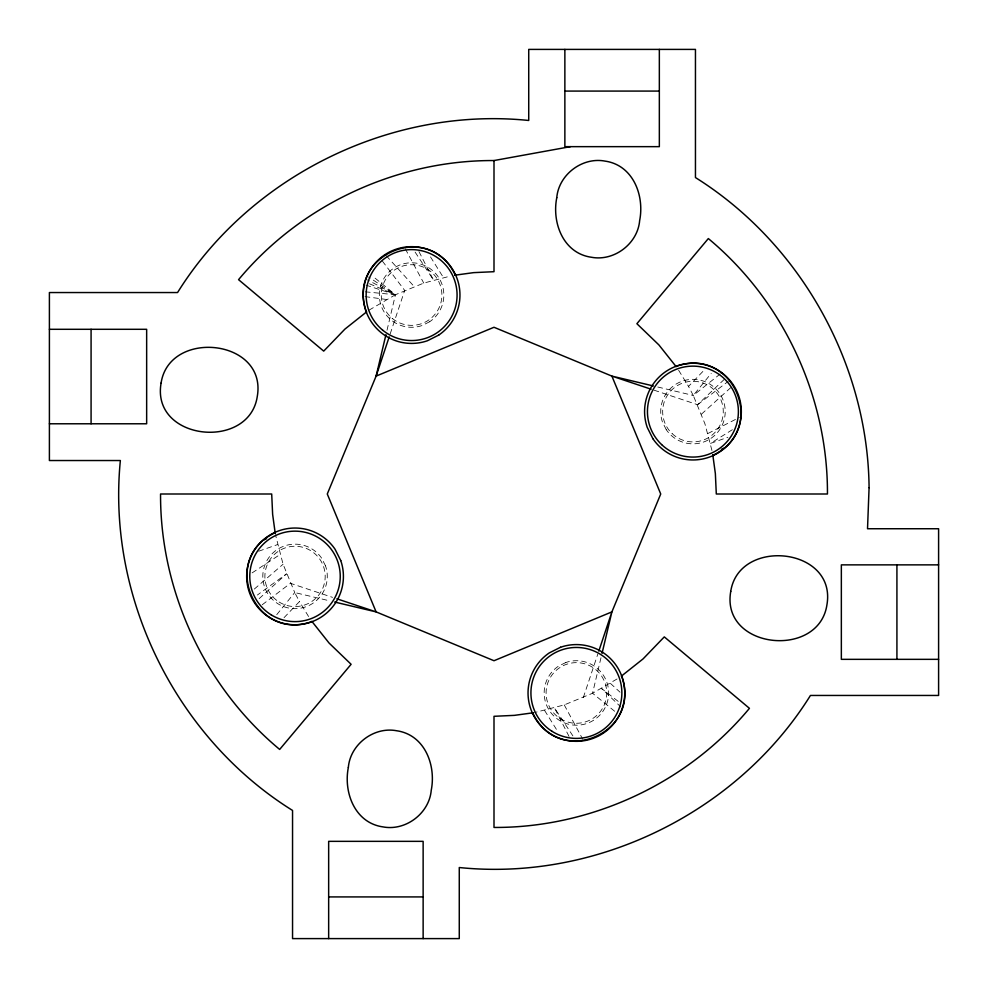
<?xml version="1.0" encoding="UTF-8"?>
<svg xmlns="http://www.w3.org/2000/svg" width="988" height="988" viewBox="0 0 988 988"><rect width="100%" height="100%" fill="white"/><g stroke="black" fill="none" stroke-linecap="round" stroke-linejoin="round"><path stroke-width="0.74" stroke-dasharray="4.94 3.71" d="M387.012 330.239L395.447 294.733L423.753 283.087L450.528 276.035M600.988 657.761L592.553 693.267L564.247 704.913L534.607 712.558M390.161 333.993L404.697 290.423L381.38 259.782M583.303 697.577L597.839 654.007M276.751 614.647L294.733 592.553L283.087 564.247L275.442 534.607M711.965 450.528L704.913 423.753L693.267 395.447L711.249 373.353M284.05 617.648L299.475 601.593L294.733 592.553L330.239 600.988M720.314 373.884L693.267 395.447L688.525 386.407L704.975 369.277M654.007 390.161L697.577 404.697L725.451 378.256M259.165 598.629L286.532 573.855L257.362 595.035M701.468 414.145L732.269 386.271M254.324 589.058L283.087 564.247M262.228 604.755L290.423 583.303L332.536 597.357M697.577 404.697L728.218 381.38M252.101 572.892L280.086 554.49M369.018 310.158L395.447 294.733L373.353 276.751M614.647 711.249L592.553 693.267L618.982 677.842M732.367 429.706L710.458 443.402L727.884 437.289M707.914 433.51L739.333 417.479M258.671 551.218L277.542 544.598M365.251 291.831L395.447 294.733L368.586 277.035M364.992 296.61L386.407 299.475M657.761 387.012L693.267 395.447M365.906 285.1L395.447 294.733L367.622 279.962M369.463 283.791L395.447 294.733M618.192 701.381L601.593 688.525L620.859 707.025M610.411 683.387L620.007 692.18M386.271 255.731L414.145 286.532M415.108 252.101L433.51 280.086L417.479 248.667M572.892 735.899L554.49 707.914L570.521 739.333M678.633 370.241L688.525 386.407M308.577 616.537L299.475 601.593M430.509 256.917L443.402 277.542M544.598 710.458L557.491 731.083M405.29 248.828L423.753 283.087M564.247 704.913L582.71 739.172M429.681 321.742L422.148 325.509A32.246 32.246 0 0 1 379.503 291.732A32.246 32.246 0 0 1 428.137 267.365A32.246 32.246 0 0 1 429.681 321.742M565.852 662.491L558.319 666.258A32.246 32.246 0 0 0 559.863 720.635A32.246 32.246 0 0 0 608.497 696.268A32.246 32.246 0 0 0 565.852 662.491M666.258 429.681L662.491 422.148A32.246 32.246 0 0 1 696.268 379.503A32.246 32.246 0 0 1 720.635 428.137A32.246 32.246 0 0 1 666.258 429.681M325.509 565.852L321.742 558.319A32.246 32.246 0 0 0 267.365 559.863A32.246 32.246 0 0 0 291.732 608.497A32.246 32.246 0 0 0 325.509 565.852M279.11 602.025A30.159 30.159 0 0 0 325.176 577.4A30.159 30.159 0 0 0 280.827 549.81A30.159 30.159 0 0 0 279.11 602.025M560.134 718.535A30.307 30.307 0 0 0 606.694 694.268A30.307 30.307 0 0 0 562.407 666.073A30.307 30.307 0 0 0 560.134 718.535M392.236 318.371A30.307 30.307 0 0 0 441.463 300.142A30.307 30.307 0 0 0 401.066 266.612A30.307 30.307 0 0 0 392.236 318.371M672.099 433.571A30.307 30.307 0 0 0 722.438 418.665A30.307 30.307 0 0 0 684.351 382.529A30.307 30.307 0 0 0 672.099 433.571"/><path stroke-width="1.48" d="M385.95 334.685L376.107 376.107L327.275 494L376.107 611.893L494 660.725L611.893 611.893L660.725 494L611.893 376.107L494 327.275L376.107 376.107L389.198 336.896M602.05 653.315L611.893 611.893L598.802 651.104M366.647 311.862L344.948 329.078L323.706 351.111L238.565 279.666C300.685 204.887 396.793 160.081 494 160.55L570.422 146.656M621.353 676.138L643.052 658.922L664.294 636.89L749.435 708.334C687.315 783.114 591.207 827.919 494 827.45L494 716.3L514.39 715.361L533.174 712.793M275.133 532.742C219.373 558.381 254.41 642.496 311.998 621.563M676.002 366.437C733.59 345.504 768.627 429.619 712.867 455.258M264.055 539.794L266.575 538.645M721.425 449.355L723.945 448.206M454.826 275.207L473.61 272.639L494 271.7L494 160.55M564.864 91.081L659.342 91.081M49.4 329.3L146.656 329.3L146.656 423.778L49.4 423.778M938.6 564.864L841.344 564.864L841.344 659.342L938.6 659.342M328.658 896.919L423.136 896.919M653.315 385.95L611.893 376.107L651.104 389.198M334.685 602.05L376.107 611.893L336.896 598.802M676.138 366.647L658.922 344.948L636.89 323.706L708.334 238.565C783.114 300.685 827.919 396.793 827.45 494L716.3 494L715.361 473.61L712.793 454.826M311.862 621.353L329.078 643.052L351.111 664.294L279.666 749.435C204.887 687.315 160.081 591.207 160.55 494L271.7 494L272.639 514.39L275.207 533.174M455.258 275.133C429.619 219.373 345.504 254.41 366.437 311.998M621.563 676.002C642.496 733.59 558.381 768.627 532.742 712.867M896.919 564.864L896.919 659.342M659.342 49.4L659.342 146.656L564.864 146.656L564.864 49.4M423.136 938.6L423.136 841.344L328.658 841.344L328.658 938.6M91.081 329.3L91.081 423.778M869.082 487.652L867.526 528.741L938.6 528.741L938.6 695.453L810.444 695.453C737.567 812.457 596.382 881.629 459.272 867.526L459.272 938.6L292.547 938.6L292.547 810.444C175.913 737.789 106.766 597.271 120.363 460.531L49.4 460.531L49.4 292.547L177.556 292.547C250.433 175.543 391.619 106.371 528.728 120.474L528.728 49.4L695.453 49.4L695.453 177.556C800.404 243.307 867.872 363.806 869.082 487.652M348.356 767.367C343.342 792.598 354.964 822.992 383.048 826.907C405.759 831.204 429.298 813.309 431.237 790.277C436.251 765.045 424.63 734.652 396.546 730.737C373.834 726.439 350.295 744.335 348.356 767.367M556.763 197.724C551.749 222.955 563.37 253.348 591.454 257.263C614.166 261.561 637.705 243.666 639.644 220.633C644.658 195.402 633.036 165.008 604.952 161.093C582.241 156.796 558.702 174.691 556.763 197.724M161.093 383.048C150.942 440.673 249.038 450.911 257.263 396.546C267.415 338.921 169.319 328.683 161.093 383.048M730.737 591.454C720.585 649.079 818.682 659.317 826.907 604.952C837.058 547.327 738.962 537.089 730.737 591.454M438.721 335.093L427.434 340.749A48.375 48.375 0 0 1 363.473 290.089A48.375 48.375 0 0 1 436.412 253.521A48.375 48.375 0 0 1 438.721 335.093M560.567 647.251L549.279 652.907A48.375 48.375 0 0 0 551.588 734.479A48.375 48.375 0 0 0 624.527 697.911A48.375 48.375 0 0 0 560.567 647.251M652.907 438.721L647.251 427.434A48.375 48.375 0 0 1 697.911 363.473A48.375 48.375 0 0 1 734.479 436.412A48.375 48.375 0 0 1 652.907 438.721M340.749 560.567L335.093 549.279A48.375 48.375 0 0 0 253.521 551.588A48.375 48.375 0 0 0 290.089 624.527A48.375 48.375 0 0 0 340.749 560.567M661.614 444.588A45.473 45.473 0 0 0 737.134 422.222A45.473 45.473 0 0 0 680.003 368.005A45.473 45.473 0 0 0 661.614 444.588M551.971 731.281A45.473 45.473 0 0 0 621.823 694.885A45.473 45.473 0 0 0 555.38 652.599A45.473 45.473 0 0 0 551.971 731.281M271.12 614.795A45.238 45.238 0 0 0 340.218 577.869A45.238 45.238 0 0 0 273.688 536.484A45.238 45.238 0 0 0 271.12 614.795M382.578 330.078A45.473 45.473 0 0 0 456.431 302.723A45.473 45.473 0 0 0 395.818 252.446A45.473 45.473 0 0 0 382.578 330.078"/></g></svg>
